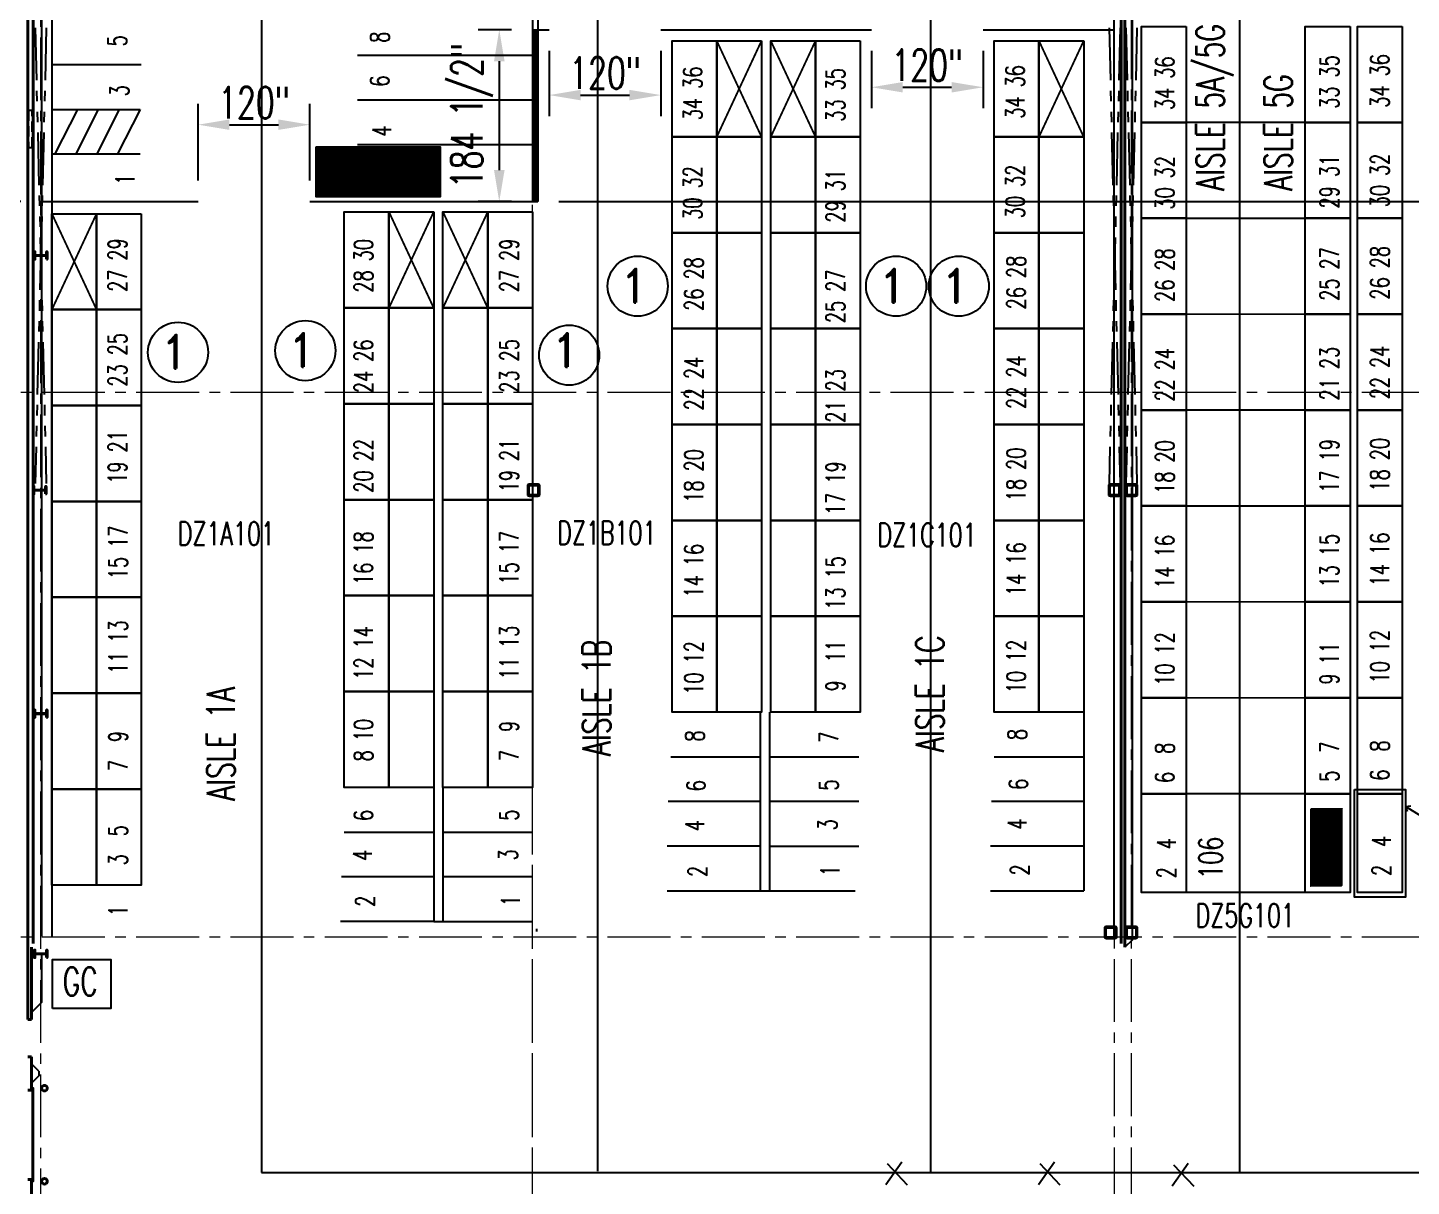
# Model space of a CAD drawing. Header units: inches. Extents: x -1028 to 37906, y -2339 to 19896.
# Drawn here: x 1403 to 2889, y -262 to 983 of the extents above; entities that cross this region are included whole.
import ezdxf
from ezdxf.enums import TextEntityAlignment as Align

# ---------------------------------------------------------------- set-up
doc = ezdxf.new("R2010")
doc.units = ezdxf.units.IN
doc.header["$LTSCALE"] = 90
doc.header["$MEASUREMENT"] = 0
for name, pattern in [('CENTER2', [1.125, 0.75, -0.125, 0.125, -0.125]), ('HIDDEN', [0.375, 0.25, -0.125]), ('HIDDEN2', [0.1875, 0.125, -0.0625]), ('PHANTOM2', [1.25, 0.625, -0.125, 0.125, -0.125, 0.125, -0.125])]:
    doc.linetypes.add(name, pattern=pattern)
for name, color, linetype in [('FDIM', 2, 'Continuous'), ('HIDDENL', 94, 'HIDDEN'), ('RACKING', 5, 'Continuous'), ('TXT06', 7, 'Continuous')]:
    doc.layers.add(name, color=color, linetype=linetype)
for name, color, linetype, lineweight in [('X02461AFP1$0$UCB', 1, 'Continuous', 25), ('X02461AFP1$0$UCENTER', 9, 'CENTER2', 13), ('X02461AFP1$0$UCOLS', 6, 'Continuous', 40), ('X02461AFP1$0$UDR', 1, 'Continuous', 25), ('X02461AFP1$0$UFACCESS', 2, 'HIDDEN2', 25), ('X02461AFP1$0$UGP1', 6, 'Continuous', 40), ('X02461AFP1$0$UWI1', 6, 'Continuous', 40), ('X02461AFP1$0$UXBRACE', 2, 'PHANTOM2', 25)]:
    doc.layers.add(name, color=color, linetype=linetype, lineweight=lineweight)
doc.styles.add('2thirds', font='romans.shx', dxfattribs={"width": 0.7})
doc.styles.add('TXT06', font='ROMAND', dxfattribs={"bigfont": 'SPECIAL'})
doc.dimstyles.new('2tfrac16', dxfattribs={"dimscale": 360, "dimtxt": 0.0938, "dimasz": 0.0938, "dimexe": 0.0625, "dimexo": 0.0625, "dimgap": 0.01, "dimtad": 1, "dimdec": 4, "dimzin": 1, "dimdsep": 46, "dimlunit": 5, "dimtxsty": '2thirds', "dimcen": 0.09, "dimclrd": 256, "dimclre": 256, "dimclrt": 256, "dimadec": 0, "dimazin": 0, "dimtfac": 0.75, "dimtdec": 4, "dimtofl": 0, "dimtmove": 0, "dimatfit": 0, "dimfxl": 1, "dimfrac": 2, "dimtolj": 1, "dimtzin": 0, "dimarcsym": 0})

# ---------------------------------------------------------------- blocks, each defined once
blk = doc.blocks.new('BAY')
blk.add_lwpolyline([(1, 1), (1, 0), (0, 0), (0, 1)], close=True)
blk = doc.blocks.new('*D201')
at = {"lineweight": -2}
for p, q in [((1395.5, 1996), (1350.6, 1996)), ((1373.1, 1962.2), (1373.1, 829.7)), ((1395.5, 796), (1350.6, 796))]:
    blk.add_line(p, q, dxfattribs=at)
for points in [[(1367.4, 1962.2), (1378.7, 1962.2), (1373.1, 1996)], [(1367.4, 829.7), (1378.7, 829.7), (1373.1, 796)]]:
    blk.add_solid(points)
at = {"layer": 'Defpoints', "color": 0}
for p in [(1418, 1996), (1373.1, 796), (1418, 796)]:
    blk.add_point(p, dxfattribs=at)
at = {"insert": (1349.4, 1396), "char_height": 33.77, "attachment_point": 5, "rotation": 90, "style": '2thirds'}
blk.add_mtext('\\A1;1200"', dxfattribs=at)
blk = doc.blocks.new('*D202')
at = {"lineweight": -2}
for p, q in [((1386.5, 2005), (991.7, 2005)), ((1014.2, 1971.2), (1014.2, 32.8)), ((1386.5, -1), (991.7, -1))]:
    blk.add_line(p, q, dxfattribs=at)
for points in [[(1008.5, 1971.2), (1019.8, 1971.2), (1014.2, 2005)], [(1008.5, 32.8), (1019.8, 32.8), (1014.2, -1)]]:
    blk.add_solid(points)
at = {"layer": 'Defpoints', "color": 0}
for p in [(1409, 2005), (1014.2, -1), (1409, -1)]:
    blk.add_point(p, dxfattribs=at)
at = {"insert": (990.5, 1002), "char_height": 33.77, "attachment_point": 5, "rotation": 90, "style": '2thirds'}
blk.add_mtext('\\A1;2006"', dxfattribs=at)
blk = doc.blocks.new('*D203')
at = {"lineweight": -2}
for p, q in [((1922.5, 980.5), (1886.9, 980.5)), ((1909.4, 946.7), (1909.4, 829.7)), ((1922.5, 796), (1886.9, 796))]:
    blk.add_line(p, q, dxfattribs=at)
for points in [[(1903.8, 946.7), (1915.1, 946.7), (1909.4, 980.5)], [(1903.8, 829.7), (1915.1, 829.7), (1909.4, 796)]]:
    blk.add_solid(points)
at = {"layer": 'Defpoints', "color": 0}
for p in [(1945, 980.5), (1909.4, 796), (1945, 796)]:
    blk.add_point(p, dxfattribs=at)
at = {"insert": (1880.1, 888.2), "char_height": 33.768, "attachment_point": 5, "rotation": 90, "style": '2thirds'}
blk.add_mtext('\\A1;184 1/2"', dxfattribs=at)
blk = doc.blocks.new('*D205')
at = {"lineweight": -2}
for p, q in [((1963, 958), (1963, 887.8)), ((2083, 958), (2083, 887.8)), ((1996.7, 910.3), (2049.2, 910.3))]:
    blk.add_line(p, q, dxfattribs=at)
for points in [[(1996.7, 915.9), (1996.7, 904.7), (1963, 910.3)], [(2049.2, 915.9), (2049.2, 904.7), (2083, 910.3)]]:
    blk.add_solid(points)
at = {"layer": 'Defpoints', "color": 0}
for p in [(1963, 980.5), (2083, 980.5), (2083, 910.3)]:
    blk.add_point(p, dxfattribs=at)
at = {"insert": (2023, 934), "char_height": 33.77, "attachment_point": 5, "style": '2thirds'}
blk.add_mtext('\\A1;120"', dxfattribs=at)
blk = doc.blocks.new('*D206')
at = {"lineweight": -2}
for p, q in [((2309, 958), (2309, 896.2)), ((2429, 958), (2429, 896.2)), ((2342.7, 918.7), (2395.2, 918.7))]:
    blk.add_line(p, q, dxfattribs=at)
for points in [[(2342.7, 924.3), (2342.7, 913.1), (2309, 918.7)], [(2395.2, 924.3), (2395.2, 913.1), (2429, 918.7)]]:
    blk.add_solid(points)
at = {"layer": 'Defpoints', "color": 0}
for p in [(2309, 980.5), (2429, 980.5), (2429, 918.7)]:
    blk.add_point(p, dxfattribs=at)
at = {"insert": (2369, 942.4), "char_height": 33.77, "attachment_point": 5, "style": '2thirds'}
blk.add_mtext('\\A1;120"', dxfattribs=at)
blk = doc.blocks.new('*D207')
at = {"lineweight": -2}
for p, q in [((1586, 818.5), (1586, 901)), ((1706, 818.5), (1706, 901)), ((1619.7, 878.5), (1672.2, 878.5))]:
    blk.add_line(p, q, dxfattribs=at)
for points in [[(1619.7, 884.1), (1619.7, 872.9), (1586, 878.5)], [(1672.2, 884.1), (1672.2, 872.9), (1706, 878.5)]]:
    blk.add_solid(points)
at = {"layer": 'Defpoints', "color": 0}
for p in [(1706, 878.5), (1586, 796), (1706, 796)]:
    blk.add_point(p, dxfattribs=at)
at = {"insert": (1646, 902.2), "char_height": 33.77, "attachment_point": 5, "style": '2thirds'}
blk.add_mtext('\\A1;120"', dxfattribs=at)
blk = doc.blocks.new('*D216')
at = {"lineweight": -2}
for p, q in [((2117.5, 1713.5), (3029.5, 1713.5)), ((3007, 1679.7), (3007, 829.7)), ((1973.5, 796), (3029.5, 796))]:
    blk.add_line(p, q, dxfattribs=at)
for points in [[(3001.4, 1679.7), (3012.6, 1679.7), (3007, 1713.5)], [(3001.4, 829.7), (3012.6, 829.7), (3007, 796)]]:
    blk.add_solid(points)
at = {"layer": 'Defpoints', "color": 0}
for p in [(2095, 1713.5), (1951, 796), (3007, 796)]:
    blk.add_point(p, dxfattribs=at)
at = {"insert": (2977.7, 1254.7), "char_height": 33.768, "attachment_point": 5, "rotation": 90, "style": '2thirds'}
blk.add_mtext('\\A1;917 1/2"', dxfattribs=at)

msp = doc.modelspace()

# ---------------------------------------------------------------- hatches: boundary and pattern name
h = msp.add_hatch()
h.set_pattern_fill('ANSI31', color=256, style=0)
h.paths.add_polyline_path([(1944.978386, 795.976874), (1950.978386, 795.976874), (1950.978386, 936.63859), (1950.978386, 980.476874), (1944.978386, 980.476874)])
h = msp.add_hatch()
h.set_pattern_fill('ANSI31', color=256, style=0)
h.paths.add_polyline_path([(1845.849884, 854.831128), (1712.833172, 854.831128), (1712.833172, 801.016502), (1845.849884, 801.016502)])
h.paths.add_polyline_path([(1796.058259, 820.152963), (1796.058259, 839.486296), (1766.058259, 839.486296), (1766.058259, 820.152963)], flags=24)
h = msp.add_hatch()
h.set_pattern_fill('ANSI31', color=256, scale=0.625, angle=90, style=0)
h.set_pattern_definition([(135, (3314.84416, -1009.60295), (-0.0552427173, -0.0552427173), [])])
h.paths.add_polyline_path([(2780.574705, 144.053227), (2780.574705, 60.917782), (2814.208846, 60.917782), (2814.208846, 144.053227)])
h.paths.add_polyline_path([(2802.248558, 112.933461), (2790.165224, 112.933461), (2790.165224, 94.183461), (2802.248558, 94.183461)], flags=24)

# ---------------------------------------------------------------- linework, layer by layer
for p, q in [((1653.963695, 2123.625436), (1653.963695, -246.877954)), ((1944.978386, 1996.976874), (1944.978386, 795.976874)), ((2015.294895, -245.537726), (2015.294895, 1872.202462)), ((2372.770852, -245.970368), (2372.770852, 1872.202462)), ((2704.42804, 1872.202462), (2704.42804, -246.659778)), ((1950.978386, 1413.232517), (1950.978386, 936.63859)), ((1950.978386, 980.476874), (1950.978386, 980.476874)), ((2094.978386, 968.476874), (2094.978386, 968.476874)), ((2296.978386, 968.476874), (2296.978386, 968.476874)), ((2296.978386, 968.476874), (2296.978386, 968.476874)), ((1950.978386, 936.63859), (1950.978386, 795.976874)), ((1944.978386, 795.976874), (1950.978386, 795.976874)), ((2882.525067, 146.357422), (2882.06525, 146.357422)), ((2882.525067, 146.357422), (2888.228191, 146.956773)), ((2911.493238, 128.433229), (2882.525067, 146.357422)), ((2882.525067, 146.357422), (2884.533907, 140.986258)), ((2341.629233, -235.729617), (2324.373848, -260.163125)), ((2325.811777, -237.166899), (2347.381008, -260.163125)), ((2505.555089, -235.729617), (2488.299704, -260.163125)), ((2489.737632, -237.166899), (2511.306864, -260.163125)), ((2649.349641, -237.166899), (2632.094256, -261.600407)), ((1653.963695, -246.877954), (2726.503875, -246.877954)), ((2633.532184, -238.604181), (2655.101416, -261.600407)), ((2726.503875, -246.877954), (6675.009492, -246.877954))]:
    msp.add_line(p, q)
at = {"color": 2}
for p, q in [((1757.324482, 953.136147), (1945.113285, 953.136147)), ((1524.978386, 942.816304), (1428.978386, 942.816304)), ((1428.978386, 894.89243), (1523.645112, 894.89243)), ((1456.422431, 894.89243), (1432.306057, 847.157994)), ((1478.829991, 894.89243), (1454.713617, 847.157994)), ((1501.237552, 894.89243), (1477.121178, 847.157994)), ((1523.645112, 894.89243), (1499.528738, 847.157994)), ((1757.324482, 905.136147), (1945.113285, 905.136147)), ((1757.324482, 857.136147), (1945.113285, 857.136147)), ((1523.645112, 846.89243), (1428.978386, 846.89243)), ((2189.467497, 247.476874), (2189.467497, 55.546004)), ((2199.467497, 247.476874), (2199.467497, 55.546004)), ((2536.978386, 247.476874), (2536.978386, 55.546004)), ((2093.467497, 199.476874), (2189.467497, 199.476874)), ((2199.467497, 199.476874), (2295.467497, 199.476874)), ((2440.978386, 199.476874), (2536.978386, 199.476874)), ((1838.978386, 166.760201), (1838.978386, 22.829331)), ((1848.978386, 166.760201), (1848.978386, 22.836326)), ((2189.467497, 151.476874), (2090.643119, 151.476874)), ((2295.467497, 151.476874), (2199.467497, 151.476874)), ((2536.978386, 151.476874), (2438.154008, 151.476874)), ((1742.978386, 118.760201), (1838.978386, 118.760201)), ((1848.978386, 118.760201), (1944.978386, 118.760201)), ((2189.467497, 103.546004), (2089.552617, 103.546004)), ((2199.467497, 103.546004), (2295.467497, 103.546004)), ((2536.978386, 103.546004), (2437.063506, 103.546004)), ((1838.978386, 70.760201), (1740.154008, 70.760201)), ((1944.978386, 70.760201), (1848.978386, 70.760201)), ((2089.552617, 55.546004), (2291.562878, 55.546004)), ((2437.063506, 55.546004), (2536.978386, 55.546004)), ((1838.978386, 22.829331), (1739.063506, 22.829331)), ((1838.978386, 22.829331), (1944.978386, 22.829331))]:
    msp.add_line(p, q, dxfattribs=at)
for points in [[(1712.833172, 854.831128), (1845.849884, 854.831128), (1845.849884, 801.016502), (1712.833172, 801.016502)], [(1429.76118, -70.728567), (1429.76118, -18.231887), (1492.227673, -18.231887), (1492.227673, -70.728567)]]:
    msp.add_lwpolyline(points, close=True)
at = {"color": 3}
msp.add_lwpolyline([(2827.78115, 164.394139), (2882.498835, 164.394139), (2882.498835, 49.035857), (2827.78115, 49.035857)], close=True, dxfattribs=at)
at = {"layer": 'FDIM'}
msp.add_line((1949.728386, 11.985913), (1949.728386, 14.985913), dxfattribs=at)
for centre in [(2058.071753, 705.013689), (2335.553142, 705.013689), (2402.873973, 705.013689), (1564.459524, 634.005933), (1701.20048, 635.854545), (1984.459524, 631.005054)]:
    msp.add_circle(centre, 32.275812, dxfattribs=at)
at = {"layer": 'HIDDENL', "const_width": 2}
for points in [[(2142.978386, 968.476874), (2190.978386, 865.476874)], [(2142.978386, 865.476874), (2190.978386, 968.476874)], [(2200.978386, 968.476874), (2248.978386, 865.476874)], [(2200.978386, 865.476874), (2248.978386, 968.476874)], [(2488.978386, 968.476874), (2536.978386, 865.476874)], [(2488.978386, 865.476874), (2536.978386, 968.476874)], [(2646.978386, 880.985913), (2774.978386, 880.985913)], [(1428.978386, 782.911589), (1476.978386, 679.911589)], [(1428.978386, 679.911589), (1476.978386, 782.911589)], [(1790.978386, 784.760201), (1838.978386, 681.760201)], [(1790.978386, 681.760201), (1838.978386, 784.760201)], [(1848.978386, 784.760201), (1896.978386, 681.760201)], [(1848.978386, 681.760201), (1896.978386, 784.760201)], [(2646.978386, 777.985913), (2774.978386, 777.985913)], [(2646.978386, 674.985913), (2774.978386, 674.985913)], [(2646.978386, 571.985913), (2774.978386, 571.985913)], [(2646.978386, 468.985913), (2774.978386, 468.985913)], [(2646.978386, 365.985913), (2774.978386, 365.985913)], [(2646.978386, 262.985913), (2774.978386, 262.985913)], [(2646.978386, 159.985913), (2774.978386, 159.985913)], [(2646.978386, 53.985913), (2774.978386, 53.985913)]]:
    msp.add_lwpolyline(points, dxfattribs=at)
at = {"layer": 'X02461AFP1$0$UCB'}
for p, q in [((1417.978386, 1995.976874), (1417.978386, 6.985913)), ((1428.978386, 1995.976874), (1428.978386, 6.985913)), ((2569.228386, 1804.985855), (2569.228386, 6.985913)), ((2589.228386, 2.985913), (2589.228386, 1748.985855)), ((1944.978386, 980.476874), (1962.978386, 980.476874)), ((2082.978386, 980.476874), (2308.978386, 980.476874)), ((2428.978386, 980.476874), (2569.228386, 980.476874)), ((1417.978386, 795.976874), (1585.978386, 795.976874)), ((1705.978386, 795.976874), (1944.978386, 795.976874)), ((2589.228386, 2.985913), (2581.228386, -5.014087)), ((1417.978386, -13.014087), (1417.978386, -64.144943)), ((1417.978386, -64.144943), (1406.978386, -75.144943)), ((1414.978386, -138.144943), (1406.978386, -130.144943)), ((1414.978386, -143.05993), (1407.118434, -150.919883)), ((1414.978386, -138.144943), (1414.978386, -143.05993))]:
    msp.add_line(p, q, dxfattribs=at)
at = {"layer": 'X02461AFP1$0$UCENTER'}
for p, q in [((1416.978386, -1727.709065), (1416.978386, 4853.515788)), ((1944.978386, -1727.709065), (1944.978386, 4853.515788)), ((2570.228386, -1198.813599), (2570.228386, 4853.515788)), ((2588.228386, -1198.813599), (2588.228386, 4853.515788)), ((1944.978386, -1198.813599), (1944.978386, 1996.976874)), ((7358.264777, 590.920627), (1014.154905, 590.920627)), ((7358.264777, 5.985913), (1014.154905, 5.985913))]:
    msp.add_line(p, q, dxfattribs=at)
at = {"layer": 'X02461AFP1$0$UCOLS'}
for points in [[(1423.278386, 733.988413), (1423.808386, 733.988413), (1423.808386, 741.983413), (1423.278386, 741.983413), (1423.278386, 738.920913, -0.4142135624), (1422.495886, 738.138413), (1411.460886, 738.138413, -0.4142135624), (1410.678386, 738.920913), (1410.678386, 741.983413), (1410.148386, 741.983413), (1410.148386, 733.988413), (1410.678386, 733.988413), (1410.678386, 737.050913, -0.4142135624), (1411.460886, 737.833413), (1422.495886, 737.833413, -0.4142135624), (1423.278386, 737.050913)], [(1940.303975, 481.235913, 0.4142135624), (1941.553975, 479.985913), (1951.053975, 479.985913, 0.4142135624), (1952.303975, 481.235913), (1952.303975, 490.735913, 0.4142135624), (1951.053975, 491.985913), (1941.553975, 491.985913, 0.4142135624), (1940.303975, 490.735913)], [(1940.928975, 481.235913, 0.4142135624), (1941.553975, 480.610913), (1951.053975, 480.610913, 0.4142135624), (1951.678975, 481.235913), (1951.678975, 490.735913, 0.4142135624), (1951.053975, 491.360913), (1941.553975, 491.360913, 0.4142135624), (1940.928975, 490.735913)], [(2564.228386, 481.235913, 0.4142135624), (2565.478386, 479.985913), (2574.978386, 479.985913, 0.4142135624), (2576.228386, 481.235913), (2576.228386, 490.735913, 0.4142135624), (2574.978386, 491.985913), (2565.478386, 491.985913, 0.4142135624), (2564.228386, 490.735913)], [(2564.853386, 481.235913, 0.4142135624), (2565.478386, 480.610913), (2574.978386, 480.610913, 0.4142135624), (2575.603386, 481.235913), (2575.603386, 490.735913, 0.4142135624), (2574.978386, 491.360913), (2565.478386, 491.360913, 0.4142135624), (2564.853386, 490.735913)], [(2582.228386, 481.235913, 0.4142135624), (2583.478386, 479.985913), (2592.978386, 479.985913, 0.4142135624), (2594.228386, 481.235913), (2594.228386, 490.735913, 0.4142135624), (2592.978386, 491.985913), (2583.478386, 491.985913, 0.4142135624), (2582.228386, 490.735913)], [(2582.853386, 481.235913, 0.4142135624), (2583.478386, 480.610913), (2592.978386, 480.610913, 0.4142135624), (2593.603386, 481.235913), (2593.603386, 490.735913, 0.4142135624), (2592.978386, 491.360913), (2583.478386, 491.360913, 0.4142135624), (2582.853386, 490.735913)], [(1422.278386, 481.988413), (1422.808386, 481.988413), (1422.808386, 489.983413), (1422.278386, 489.983413), (1422.278386, 486.920913, -0.4142135624), (1421.495886, 486.138413), (1410.460886, 486.138413, -0.4142135624), (1409.678386, 486.920913), (1409.678386, 489.983413), (1409.148386, 489.983413), (1409.148386, 481.988413), (1409.678386, 481.988413), (1409.678386, 485.050913, -0.4142135624), (1410.460886, 485.833413), (1421.495886, 485.833413, -0.4142135624), (1422.278386, 485.050913)], [(1423.278386, 241.988413), (1423.808386, 241.988413), (1423.808386, 249.983413), (1423.278386, 249.983413), (1423.278386, 246.920913, -0.4142135624), (1422.495886, 246.138413), (1411.460886, 246.138413, -0.4142135624), (1410.678386, 246.920913), (1410.678386, 249.983413), (1410.148386, 249.983413), (1410.148386, 241.988413), (1410.678386, 241.988413), (1410.678386, 245.050913, -0.4142135624), (1411.460886, 245.833413), (1422.495886, 245.833413, -0.4142135624), (1423.278386, 245.050913)], [(2559.952406, 6.235913, 0.4142135624), (2561.202406, 4.985913), (2570.702406, 4.985913, 0.4142135624), (2571.952406, 6.235913), (2571.952406, 15.735913, 0.4142135624), (2570.702406, 16.985913), (2561.202406, 16.985913, 0.4142135624), (2559.952406, 15.735913)], [(2560.577406, 6.235913, 0.4142135624), (2561.202406, 5.610913), (2570.702406, 5.610913, 0.4142135624), (2571.327406, 6.235913), (2571.327406, 15.735913, 0.4142135624), (2570.702406, 16.360913), (2561.202406, 16.360913, 0.4142135624), (2560.577406, 15.735913)], [(2582.228386, 6.235913, 0.4142135624), (2583.478386, 4.985913), (2592.978386, 4.985913, 0.4142135624), (2594.228386, 6.235913), (2594.228386, 15.735913, 0.4142135624), (2592.978386, 16.985913), (2583.478386, 16.985913, 0.4142135624), (2582.228386, 15.735913)], [(2582.853386, 6.235913, 0.4142135624), (2583.478386, 5.610913), (2592.978386, 5.610913, 0.4142135624), (2593.603386, 6.235913), (2593.603386, 15.735913, 0.4142135624), (2592.978386, 16.360913), (2583.478386, 16.360913, 0.4142135624), (2582.853386, 15.735913)], [(1423.278386, -16.011587), (1423.808386, -16.011587), (1423.808386, -8.016587), (1423.278386, -8.016587), (1423.278386, -11.079087, -0.4142135624), (1422.495886, -11.861587), (1411.460886, -11.861587, -0.4142135624), (1410.678386, -11.079087), (1410.678386, -8.016587), (1410.148386, -8.016587), (1410.148386, -16.011587), (1410.678386, -16.011587), (1410.678386, -12.949087, -0.4142135624), (1411.460886, -12.166587), (1422.495886, -12.166587, -0.4142135624), (1423.278386, -12.949087)]]:
    msp.add_lwpolyline(points, format="xyb", close=True, dxfattribs=at)
at = {"layer": 'X02461AFP1$0$UDR'}
msp.add_lwpolyline([(1407.768374, -256.276071), (1409.230026, -256.276071), (1409.230026, -156.263814), (1407.768374, -156.263814)], close=True, dxfattribs=at)
at = {"layer": 'X02461AFP1$0$UFACCESS'}
msp.add_lwpolyline([(1407.854489, 853.870615), (1407.854489, 893.870615), (1403.854489, 893.870615), (1403.854489, 853.870615)], close=True, dxfattribs=at)
at = {"layer": 'X02461AFP1$0$UGP1'}
for centre in [(1420.978386, -156.269943), (1420.978386, -256.269943)]:
    msp.add_circle(centre, 3, dxfattribs=at)
at = {"layer": 'X02461AFP1$0$UWI1'}
for p, q in [((1402.978386, -82.644943), (1402.978386, 3339.743265)), ((2577.228386, 2074.985855), (2577.228386, -1.014087)), ((1408.978386, 2004.976874), (1408.978386, -1.014087)), ((2581.228386, 1818.985855), (2581.228386, -5.014087)), ((1406.978386, -5.014087), (1406.978386, -82.644943)), ((1402.978386, -82.644943), (1406.978386, -82.644943)), ((1402.978386, -122.644943), (1406.978386, -122.644943)), ((1406.978386, -122.644943), (1406.978386, -158.269943)), ((1402.978386, -158.269943), (1406.978386, -158.269943)), ((1402.978386, -254.269943), (1406.978386, -254.269943)), ((1406.978386, -254.269943), (1406.978386, -609.019683))]:
    msp.add_line(p, q, dxfattribs=at)
at = {"layer": 'X02461AFP1$0$UXBRACE'}
for p, q in [((1410.978386, 982.412533), (1422.978386, 493.160122)), ((1422.978386, 982.412533), (1410.978386, 493.160122)), ((2564.228386, 982.412533), (2576.228386, 493.160122)), ((2576.228386, 982.412533), (2564.228386, 493.160122)), ((2582.228386, 982.412533), (2594.228386, 493.160122)), ((2594.228386, 982.412533), (2582.228386, 493.160122))]:
    msp.add_line(p, q, dxfattribs=at)

# ---------------------------------------------------------------- block references
at = {"layer": 'RACKING', "xscale": 48, "zscale": 48}
for p, yscale in [((2598.978386, 880.985913), 103), ((2774.978386, 880.985913), 103), ((2830.978386, 880.985913), 103), ((2094.978386, 865.476874), 103), ((2142.978386, 865.476874), 103), ((2200.978386, 865.476874), 103), ((2248.978386, 865.476874), 103), ((2440.978386, 865.476874), 103), ((2488.978386, 865.476874), 103), ((2598.978386, 777.985913), 103), ((2774.978386, 777.985913), 103), ((2830.978386, 777.985913), 103), ((2094.978386, 762.476874), 103), ((2142.978386, 762.476874), 103), ((2200.978386, 762.476874), 103), ((2248.978386, 762.476874), 103), ((2440.978386, 762.476874), 103), ((2488.978386, 762.476874), 103), ((1428.978386, 679.911589), 103), ((1476.978386, 679.911589), 103), ((1742.978386, 681.760201), 103), ((1790.978386, 681.760201), 103), ((1848.978386, 681.760201), 103), ((1896.978386, 681.760201), 103), ((2598.978386, 674.985913), 103), ((2774.978386, 674.985913), 103), ((2830.978386, 674.985913), 103), ((2094.978386, 659.476874), 103), ((2142.978386, 659.476874), 103), ((2200.978386, 659.476874), 103), ((2248.978386, 659.476874), 103), ((2440.978386, 659.476874), 103), ((2488.978386, 659.476874), 103), ((1428.978386, 576.911589), 103), ((1476.978386, 576.911589), 103), ((1742.978386, 578.760201), 103), ((1790.978386, 578.760201), 103), ((1848.978386, 578.760201), 103), ((1896.978386, 578.760201), 103), ((2598.978386, 571.985913), 103), ((2774.978386, 571.985913), 103), ((2830.978386, 571.985913), 103), ((2094.978386, 556.476874), 103), ((2142.978386, 556.476874), 103), ((2200.978386, 556.476874), 103), ((2248.978386, 556.476874), 103), ((2440.978386, 556.476874), 103), ((2488.978386, 556.476874), 103), ((1428.978386, 473.911589), 103), ((1476.978386, 473.911589), 103), ((1742.978386, 475.760201), 103), ((1790.978386, 475.760201), 103), ((1848.978386, 475.760201), 103), ((1896.978386, 475.760201), 103), ((2598.978386, 468.985913), 103), ((2774.978386, 468.985913), 103), ((2830.978386, 468.985913), 103), ((2094.978386, 453.476874), 103), ((2142.978386, 453.476874), 103), ((2200.978386, 453.476874), 103), ((2248.978386, 453.476874), 103), ((2440.978386, 453.476874), 103), ((2488.978386, 453.476874), 103), ((1742.978386, 372.760201), 103), ((1790.978386, 372.760201), 103), ((1848.978386, 372.760201), 103), ((1896.978386, 372.760201), 103), ((1428.978386, 370.911589), 103), ((1476.978386, 370.911589), 103), ((2598.978386, 365.985913), 103), ((2774.978386, 365.985913), 103), ((2830.978386, 365.985913), 103), ((2094.978386, 350.476874), 103), ((2142.978386, 350.476874), 103), ((2200.978386, 350.476874), 103), ((2248.978386, 350.476874), 103), ((2440.978386, 350.476874), 103), ((2488.978386, 350.476874), 103), ((1742.978386, 269.760201), 103), ((1790.978386, 269.760201), 103), ((1848.978386, 269.760201), 103), ((1896.978386, 269.760201), 103), ((1428.978386, 267.911589), 103), ((1476.978386, 267.911589), 103), ((2598.978386, 262.985913), 103), ((2774.978386, 262.985913), 103), ((2830.978386, 262.985913), 103), ((2094.978386, 247.476874), 103), ((2142.978386, 247.476874), 103), ((2200.978386, 247.476874), 103), ((2248.978386, 247.476874), 103), ((2440.978386, 247.476874), 103), ((2488.978386, 247.476874), 103), ((1428.978386, 164.911589), 103), ((1476.978386, 164.911589), 103), ((1742.978386, 166.760201), 103), ((1790.978386, 166.760201), 103), ((1848.978386, 166.760201), 103), ((1896.978386, 166.760201), 103), ((2598.978386, 159.985913), 103), ((2774.978386, 159.985913), 103), ((2830.978386, 159.985913), 103), ((1428.978386, 61.911589), 103), ((1476.978386, 61.911589), 103), ((2598.978386, 53.985913), 106), ((2774.978386, 53.985913), 106), ((2830.978386, 53.985913), 106)]:
    msp.add_blockref('BAY', p, dxfattribs=dict(at, yscale=yscale))

# ---------------------------------------------------------------- texts
at = {"char_height": 25, "width": 113.26176624, "attachment_point": 1, "style": '2thirds'}
for s, insert in [('DZ1A101', (1564.216998, 451.838811)), ('DZ1B101', (1971.704895, 452.672193)), ('DZ1C101', (2315.589707, 450.435759)), ('DZ5G101', (2657.252469, 41.753868))]:
    msp.add_mtext(s, dxfattribs=dict(at, insert=insert))
at = {"insert": (1440.465485, -26.699451), "char_height": 30, "attachment_point": 1, "style": '2thirds'}
msp.add_mtext('GC', dxfattribs=at)
at = {"layer": 'FDIM', "style": '2thirds', "width": 0.7}
for s, height, p in [('AISLE 5A/5G', 30, (2687.852829, 807.542354)), ('5', 20, (1509.203103, 962.643525)), ('8', 20, (1791.058259, 966.379438)), ('33 35', 20, (2810.805486, 895.45991)), ('34 36', 20, (2865.070497, 896.731697)), ('34 36', 20, (2127.070038, 883.28352)), ('33 35', 20, (2280.385814, 881.687527)), ('34 36', 20, (2473.296406, 884.892439)), ('34 36', 20, (2634.135466, 894.222262)), ('6', 20, (1791.058259, 919.383242)), ('AISLE 5G', 30, (2760.805749, 807.542354)), ('3', 20, (1511.441671, 908.933605)), ('4', 20, (1793.296827, 865.673322)), ('2', 20, (1791.058259, 823.152963)), ('30 32', 20, (2127.070038, 776.313739)), ('30 32', 20, (2473.296406, 777.922658)), ('30 32', 20, (2634.135466, 787.25248)), ('29 31', 20, (2810.805486, 788.490128)), ('30 32', 20, (2865.070497, 789.761915)), ('1', 20, (1517.52724, 813.709141)), ('29 31', 20, (2280.385814, 773.291956)), ('27 29', 20, (1509.51682, 698.916831)), ('28 30', 20, (1773.621274, 698.120126)), ('27 29', 20, (1929.99802, 698.541158)), ('26 28', 20, (2634.135466, 688.109745)), ('25 27', 20, (2810.805486, 689.347393)), ('26 28', 20, (2865.070497, 690.61918)), ('26 28', 20, (2128.267818, 678.568734)), ('26 28', 20, (2474.494186, 680.177653)), ('25 27', 20, (2280.385814, 665.397022)), ('23 25', 20, (1509.51682, 597.165081)), ('24 26', 20, (1773.621274, 590.225191)), ('23 25', 20, (1929.99802, 590.646224)), ('22 24', 20, (2865.070497, 583.649399)), ('22 24', 20, (2128.267818, 571.598953)), ('22 24', 20, (2474.494186, 573.207872)), ('22 24', 20, (2634.135466, 581.139964)), ('21 23', 20, (2810.805486, 582.377612)), ('21 23', 20, (2280.385814, 558.42724)), ('19 21', 20, (1509.51682, 492.804315)), ('20 22', 20, (1773.621274, 483.25541)), ('19 21', 20, (1929.99802, 483.676442)), ('18 20', 20, (2634.135466, 481.997229)), ('17 19', 20, (2810.805486, 483.234877)), ('18 20', 20, (2865.070497, 484.506664)), ('18 20', 20, (2128.267818, 472.456218)), ('18 20', 20, (2474.494186, 474.065137)), ('17 19', 20, (2280.385814, 459.284505)), ('15 17', 20, (1510.208645, 390.323698)), ('16 18', 20, (1773.621274, 384.112675)), ('15 17', 20, (1929.99802, 384.533707)), ('14 16', 20, (2634.135466, 380.245478)), ('13 15', 20, (2810.805486, 381.483126)), ('14 16', 20, (2865.070497, 382.754913)), ('14 16', 20, (2128.267818, 370.704467)), ('14 16', 20, (2474.494186, 372.313386)), ('13 15', 20, (2280.385814, 357.532755)), ('11 13', 20, (1510.208645, 288.571948)), ('12 14', 20, (1773.621274, 282.360924)), ('11 13', 20, (1929.99802, 282.781957)), ('AISLE 1C', 30, (2386.644281, 204.848433)), ('10 12', 20, (2634.135466, 275.884712)), ('10 12', 20, (2865.070497, 278.394147)), ('AISLE 1B', 30, (2028.775052, 200.481309)), ('10 12', 20, (2128.267818, 266.208886)), ('9  11', 20, (2280.385814, 269.801189)), ('10 12', 20, (2474.494186, 267.817805)), ('9 11', 20, (2810.805486, 277.12236)), ('AISLE 1A', 30, (1625.350426, 152.596711)), ('8 10', 20, (1773.621274, 194.629358)), ('7  9', 20, (1510.208645, 184.211182)), ('7  9', 20, (1929.99802, 195.05039)), ('8', 20, (2129.465599, 215.964804)), ('7', 20, (2273.199159, 214.719465)), ('8', 20, (2475.691967, 217.573723)), ('6  8', 20, (2634.135466, 171.523946)), ('5  7', 20, (2810.805486, 172.761594)), ('6  8', 20, (2865.070497, 174.033381)), ('6', 20, (2130.656734, 162.468231)), ('5', 20, (2273.192514, 163.345895)), ('6', 20, (2476.883102, 164.07715)), ('6', 20, (1773.621274, 130.528793)), ('5', 20, (1929.99802, 130.949825)), ('3  5', 20, (1510.208645, 83.029666)), ('4', 20, (2129.465595, 119.747852)), ('3', 20, (2272.001375, 120.625516)), ('4', 20, (2475.691963, 121.356771)), ('2  4', 20, (2635.775071, 69.098182)), ('106', 25.2085466, (2685.947457, 68.382795)), ('1  3', 20, (2812.445091, 70.33583)), ('2  4', 20, (2866.710102, 71.607617)), ('4', 20, (1772.430135, 87.808414)), ('3', 20, (1928.806881, 88.229446)), ('2', 20, (2132.296339, 70.545127)), ('1', 20, (2274.832119, 71.422791)), ('2', 20, (2478.522707, 72.154046)), ('2', 20, (1775.260879, 38.605689)), ('1', 20, (1931.637625, 39.026722)), ('1', 20, (1510.258137, 28.293016))]:
    msp.add_text(s, height=height, rotation=90, dxfattribs=at).set_placement(p)
at = {"layer": 'TXT06', "style": 'TXT06'}
for p in [(2054.62855, 687.660612), (2332.109939, 687.660612), (2399.430769, 687.660612), (1697.757277, 618.501468), (1981.016321, 618.501468), (1561.016321, 616.652856)]:
    msp.add_text('1', height=36, dxfattribs=at).set_placement(p, align=Align.CENTER)

# ---------------------------------------------------------------- dimensions: what is measured, and where the dimension line sits
for base, p1, p2, picture, middle in [((1014.154905, -1.014087), (1408.978386, 2004.976874), (1408.978386, -1.014087), '*D202', (990.454905, 1001.981393)), ((1373.077823, 795.976874), (1417.978386, 1995.976874), (1417.978386, 795.976874), '*D201', (1349.377823, 1395.976874)), ((3006.978386, 795.976874), (2094.978386, 1713.476874), (1950.978386, 795.976874), '*D216', (2977.650386, 1254.726874))]:
    dim = msp.add_linear_dim(base=base, p1=p1, p2=p2, angle=90, dimstyle='2tfrac16', override={"dimpost": '"'})
    dim.commit()
    dim.dimension.update_dxf_attribs({"geometry": picture, "text_midpoint": middle})
dim = msp.add_linear_dim(base=(1909.429543, 795.976874), p1=(1944.978386, 980.476874), p2=(1944.978386, 795.976874), angle=90, dimstyle='2tfrac16', override={"dimpost": '"'})
dim.commit()
dim.dimension.update_dxf_attribs({"geometry": '*D203', "text_midpoint": (1909.429543, 888.226874), "dimtype": 160})
for base, p1, p2, picture, middle in [((2082.978386, 910.301905), (1962.978386, 980.476874), (2082.978386, 980.476874), '*D205', (2022.978386, 934.001905)), ((2428.978386, 918.709323), (2308.978386, 980.476874), (2428.978386, 980.476874), '*D206', (2368.978386, 942.409323)), ((1705.978386, 878.487642), (1585.978386, 795.976874), (1705.978386, 795.976874), '*D207', (1645.978386, 902.187642))]:
    dim = msp.add_linear_dim(base=base, p1=p1, p2=p2, dimstyle='2tfrac16', override={"dimpost": '"'})
    dim.commit()
    dim.dimension.update_dxf_attribs({"geometry": picture, "text_midpoint": middle})

doc.saveas('drawing.dxf')
